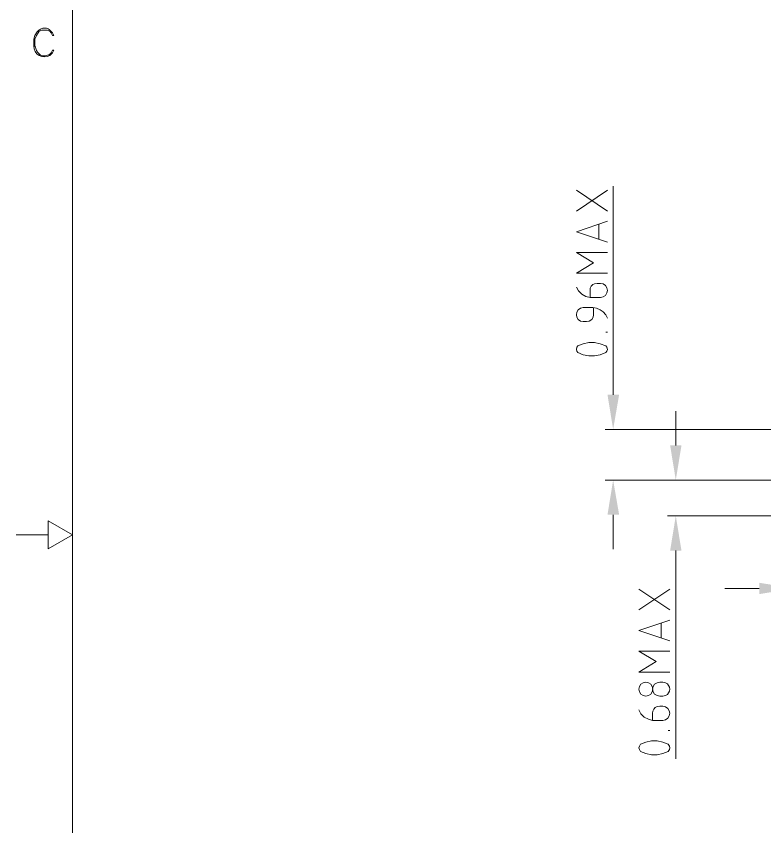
# Model space of a CAD drawing. Header units: inches. Extents: x 0 to 16.2, y 0 to 11.4.
# Drawn here: x 0.092 to 2.184, y 4.906 to 7.169 of the extents above; entities that cross this region are included whole.
import ezdxf

# ---------------------------------------------------------------- set-up
doc = ezdxf.new("R2010")
doc.units = ezdxf.units.IN
doc.header["$MEASUREMENT"] = 0
doc.layers.add('Color-7-Line_Weight-20', color=7, linetype='Continuous', lineweight=20)
doc.layers.add('P2C-Hatch', color=7, linetype='Continuous')

msp = doc.modelspace()

# ---------------------------------------------------------------- hatches: boundary and pattern name
at = {"layer": 'P2C-Hatch', "transparency": 33554636}
for points in [[(1.7442, 6.1125), (1.7767, 6.1125), (1.76, 6.0158)], [(1.9192, 5.9708), (1.9508, 5.9708), (1.935, 5.8742)], [(1.7442, 5.7775), (1.7767, 5.7775), (1.76, 5.8742)], [(1.9192, 5.6775), (1.9508, 5.6775), (1.935, 5.7742)], [(2.1683, 5.5875), (2.1683, 5.5558), (2.2642, 5.5717)]]:
    msp.add_hatch(color=256, dxfattribs=at).paths.add_polyline_path(points)

# ---------------------------------------------------------------- linework, layer by layer
at = {"layer": 'Color-7-Line_Weight-20', "linetype": 'Continuous'}
for p, q in [((1.6575, 6.625), (1.7442, 6.6833)), ((1.6575, 6.6833), (1.7442, 6.625)), ((1.76, 6.1125), (1.76, 6.695)), ((1.72, 6.5875), (1.72, 6.5467)), ((1.7442, 6.2875), (1.7392, 6.2875)), ((1.935, 5.9708), (1.935, 6.0667)), ((2.465, 6.0158), (1.7375, 6.0158)), ((2.4183, 5.8742), (1.7375, 5.8742)), ((2.415, 5.8742), (1.9117, 5.8742)), ((1.76, 5.7775), (1.76, 5.6817)), ((2.415, 5.7742), (1.9117, 5.7742)), ((0.1817, 5.7217), (0.0925, 5.7217)), ((1.935, 5.6775), (1.935, 5.0958)), ((1.8317, 5.5117), (1.9183, 5.57)), ((1.8317, 5.57), (1.9183, 5.5117)), ((2.1683, 5.5717), (2.0717, 5.5717)), ((1.8942, 5.475), (1.8942, 5.4333)), ((1.9183, 5.175), (1.9133, 5.175))]:
    msp.add_line(p, q, dxfattribs=at)
for points in [[(15.8942, 0.2692), (15.8942, 11.1742), (0.25, 11.1742), (0.25, 0.2692)], [(1.7242, 6.2242), (1.7083, 6.2208), (1.6925, 6.2208), (1.6767, 6.2242), (1.6617, 6.23), (1.6583, 6.2342), (1.6575, 6.2392), (1.6583, 6.245), (1.6617, 6.2492), (1.6767, 6.255), (1.6925, 6.2583), (1.7083, 6.2583), (1.7242, 6.255), (1.7392, 6.2492), (1.7425, 6.245), (1.7442, 6.2392), (1.7425, 6.2342), (1.7392, 6.23)], [(0.25, 5.7217), (0.1817, 5.7608), (0.1817, 5.6825)], [(1.8992, 5.2033), (1.9067, 5.205), (1.9125, 5.2092), (1.9167, 5.2158), (1.9183, 5.2233), (1.9167, 5.23), (1.9125, 5.2367), (1.9067, 5.2408), (1.8992, 5.2425), (1.89, 5.2425), (1.8833, 5.2417), (1.8775, 5.2392), (1.8733, 5.235), (1.8708, 5.2292), (1.87, 5.2233), (1.87, 5.2033)], [(1.8992, 5.1108), (1.8833, 5.1075), (1.8675, 5.1075), (1.8517, 5.1108), (1.8367, 5.1167), (1.8333, 5.1217), (1.8317, 5.1267), (1.8333, 5.1317), (1.8367, 5.1367), (1.8517, 5.1425), (1.8675, 5.1458), (1.8833, 5.1458), (1.8992, 5.1425), (1.9133, 5.1367), (1.9175, 5.1317), (1.9183, 5.1267), (1.9175, 5.1217), (1.9133, 5.1167)]]:
    msp.add_lwpolyline(points, close=True, dxfattribs=at)
for points in [[(0.1417, 7.0858), (0.1417, 7.105), (0.145, 7.1158), (0.1461, 7.1182), (0.1474, 7.1205), (0.1488, 7.1228), (0.1504, 7.1249), (0.1521, 7.1268), (0.1539, 7.1286), (0.1559, 7.1303), (0.1579, 7.1318), (0.1601, 7.1331), (0.1623, 7.1342), (0.1646, 7.1351), (0.167, 7.1357), (0.1694, 7.1361), (0.1718, 7.1363), (0.1743, 7.1362), (0.1768, 7.1357), (0.1793, 7.135), (0.1818, 7.1339), (0.1842, 7.1326), (0.1867, 7.1308), (0.1942, 7.1233), (0.1975, 7.1158), (0.1942, 7.1158), (0.19, 7.1233), (0.1867, 7.1275), (0.1792, 7.1308), (0.1642, 7.1308), (0.1567, 7.1275), (0.1492, 7.1158), (0.145, 7.105), (0.145, 7.0858), (0.146, 7.0826), (0.147, 7.0795), (0.1482, 7.0766), (0.1495, 7.0738), (0.1508, 7.0713), (0.1523, 7.069), (0.1539, 7.0668), (0.1556, 7.0649), (0.1574, 7.0633), (0.1593, 7.0619), (0.1614, 7.0607), (0.1636, 7.0598), (0.1659, 7.0592), (0.1684, 7.0588), (0.171, 7.0588), (0.1738, 7.059), (0.1768, 7.0596), (0.1799, 7.0605), (0.1832, 7.0617), (0.1867, 7.0633), (0.19, 7.0675), (0.1942, 7.075), (0.1975, 7.075), (0.1942, 7.0675), (0.1867, 7.06)], [(1.7442, 6.5383), (1.6575, 6.5675), (1.7442, 6.5967)], [(1.7442, 6.4517), (1.6575, 6.4517), (1.705, 6.4808), (1.6575, 6.51), (1.7442, 6.51)], [(1.6958, 6.3842), (1.725, 6.3842), (1.7317, 6.3858), (1.7383, 6.39), (1.7425, 6.3967), (1.7442, 6.4033), (1.7425, 6.4108), (1.7383, 6.4175), (1.7317, 6.4217), (1.725, 6.4233), (1.715, 6.4233), (1.7083, 6.4225), (1.7033, 6.42), (1.6983, 6.4158), (1.6958, 6.41), (1.6958, 6.3842), (1.6833, 6.3867), (1.6725, 6.3933), (1.6633, 6.4025), (1.6575, 6.4133)], [(1.7442, 6.3267), (1.7392, 6.3358), (1.7325, 6.3442), (1.7233, 6.35), (1.7133, 6.3542), (1.7033, 6.3558), (1.6767, 6.3558), (1.6692, 6.3542), (1.6625, 6.35), (1.6583, 6.3433), (1.6575, 6.3358), (1.6583, 6.3292), (1.6625, 6.3225), (1.6692, 6.3183), (1.6767, 6.3167), (1.6858, 6.3167), (1.6933, 6.3183), (1.7, 6.3225), (1.7042, 6.3292), (1.705, 6.3358), (1.705, 6.3558)], [(1.9183, 5.425), (1.8317, 5.4542), (1.9183, 5.4833)], [(1.9183, 5.3383), (1.8317, 5.3383), (1.88, 5.3675), (1.8317, 5.3967), (1.9183, 5.3967)], [(1.9067, 5.3083), (1.8992, 5.31), (1.89, 5.31), (1.8825, 5.3083), (1.8758, 5.3042), (1.8717, 5.2975), (1.87, 5.2908), (1.8717, 5.2833), (1.8758, 5.2767), (1.8825, 5.2725), (1.89, 5.2708), (1.8992, 5.2708), (1.9067, 5.2725)], [(1.8317, 5.2325), (1.8375, 5.2217), (1.8467, 5.2125), (1.8583, 5.2067), (1.87, 5.2033)]]:
    msp.add_lwpolyline(points, dxfattribs=at)
msp.add_circle((1.8514, 5.2906), 0.0194, dxfattribs=at)
for centre, radius, start, end in [((0.1715, 7.0856), 0.0298, 179.641, 300.6413), ((1.8985, 5.2904), 0.0197, 294.6105, 65.3895)]:
    msp.add_arc(centre, radius, start, end, dxfattribs=at)

doc.saveas('drawing.dxf')
